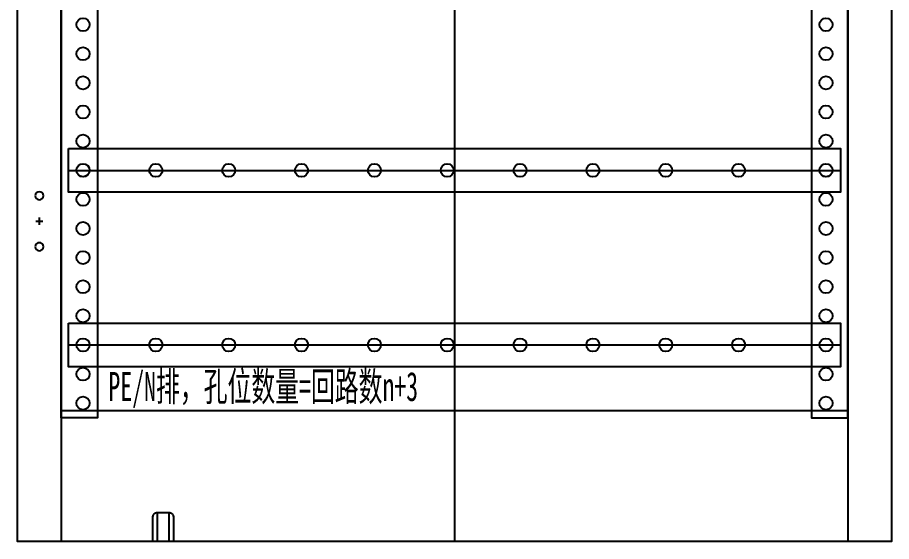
# Model space of a CAD drawing. Extents: x 978778 to 979378, y 79945 to 81548.
# Drawn here: x 978778 to 979378, y 79945 to 80305 of the extents above; entities that cross this region are included whole.
import ezdxf
from ezdxf.enums import TextEntityAlignment as Align

# ---------------------------------------------------------------- set-up
doc = ezdxf.new("R2010")
doc.units = 0
doc.header["$MEASUREMENT"] = 0
doc.linetypes.add('DASH', pattern=[0.35, 0.25, -0.1])
doc.linetypes.add('LYJS-XX', pattern=[0.35, 0.25, -0.1])
doc.layers.add('LY-JS-BJ', color=7, linetype='Continuous')
doc.styles.add('宋体', font='', dxfattribs={"width": 0.65})
doc.styles.get('宋体').set_extended_font_data('SimSun')

# ---------------------------------------------------------------- blocks, each defined once
blk = doc.blocks.new('*U1')
at = {"layer": 'LY-JS-BJ', "color": 0}
blk.add_circle((0, 0), 4.5, dxfattribs=at)
blk = doc.blocks.new('*U2')
at = {"layer": 'LY-JS-BJ', "color": 0, "linetype": 'ByBlock', "lineweight": -2, "transparency": 16777216}
for p in [(0, 0), (50, 0), (100, 0), (150, 0), (200, 0), (250, 0), (300, 0), (350, 0), (400, 0)]:
    blk.add_blockref('*U1', p, dxfattribs=at)
blk = doc.blocks.new('A$C7A207737')
at = {"layer": 'LY-JS-BJ', "color": 4, "linetype": 'LYJS-XX'}
for p, q in [((-10, 119.93), (520, 119.93)), ((-10, 0), (520, 0))]:
    blk.add_line(p, q, dxfattribs=at)
at = {"layer": 'LY-JS-BJ', "color": 0}
for points in [[(-10, 134.93), (520, 134.93), (520, 104.93), (-10, 104.93)], [(-10, 15), (520, 15), (520, -15), (-10, -15)]]:
    blk.add_lwpolyline(points, close=True, dxfattribs=at)
for centre in [(0, 119.93), (510, 119.93), (0, 0), (510, 0)]:
    blk.add_circle(centre, 4.5, dxfattribs=at)
for p in [(50, 119.93), (50, 0)]:
    blk.add_blockref('*U2', p, dxfattribs=at)
at = {"layer": 'LY-JS-BJ', "color": 4, "style": '宋体', "width": 0.6}
blk.add_text('PE/N排，孔位数量=回路数n+3', height=20, dxfattribs=at).set_placement((17.41, -28.5), align=Align.MIDDLE_LEFT)
blk = doc.blocks.new('A$C11EF57A1')
at = {"layer": 'LY-JS-BJ', "color": 0, "ltscale": 2}
for p, q in [((-4, 20), (-4, 0)), ((4, 20), (4, 0))]:
    blk.add_line(p, q, dxfattribs=at)
blk.add_lwpolyline([(-4, 20), (4, 20, -0.414214), (7, 17), (7, 0), (-7, 0), (-7, 17, -0.414214)], format="xyb", close=True, dxfattribs=at)
blk = doc.blocks.new('*U5')
at = {"layer": 'LY-JS-BJ', "color": 6}
blk.add_circle((0, 0), 4.5, dxfattribs=at)
blk = doc.blocks.new('*U6')
at = {"layer": 'LY-JS-BJ', "color": 0, "linetype": 'ByBlock', "lineweight": -2, "transparency": 16777216}
for p in [(0, -1120), (0, -1140), (0, -1160), (0, -1180), (0, -1200), (0, -1220), (0, -1240), (0, -1260), (0, -1280), (0, -1300), (0, -1320), (0, -1340), (0, -1360), (0, -1380)]:
    blk.add_blockref('*U5', p, dxfattribs=at)
blk = doc.blocks.new('*U7')
at = {"layer": 'LY-JS-BJ', "color": 6}
blk.add_circle((0, 0), 4.5, dxfattribs=at)
blk = doc.blocks.new('*U8')
at = {"layer": 'LY-JS-BJ', "color": 0, "linetype": 'ByBlock', "lineweight": -2, "transparency": 16777216}
for p in [(0, -1120), (0, -1140), (0, -1160), (0, -1180), (0, -1200), (0, -1220), (0, -1240), (0, -1260), (0, -1280), (0, -1300), (0, -1320), (0, -1340), (0, -1360), (0, -1380)]:
    blk.add_blockref('*U7', p, dxfattribs=at)
blk = doc.blocks.new('A$C17FD2090')
at = {"layer": 'LY-JS-BJ', "color": 0, "ltscale": 2}
for p, q in [((-2.5, 0), (2.5, 0)), ((0, 2.5), (0, -2.5))]:
    blk.add_line(p, q, dxfattribs=at)
at = {"layer": 'LY-JS-BJ', "color": 0, "linetype": 'Continuous', "lineweight": 25}
for centre in [(0, 17.5), (0, -17.5)]:
    blk.add_circle(centre, 2.75, dxfattribs=at)

msp = doc.modelspace()

# ---------------------------------------------------------------- linework, layer by layer
at = {"layer": 'LY-JS-BJ', "color": 4, "linetype": 'DASH', "lineweight": -3}
msp.add_line((979077.9, 81544.92), (979077.9, 79944.92), dxfattribs=at)
at = {"layer": 'LY-JS-BJ', "lineweight": -3}
for p, q in [((978807.9, 81488.92), (978807.9, 79944.92)), ((979347.9, 81488.92), (979347.9, 79944.92)), ((978807.9, 80034.92), (979347.9, 80034.92))]:
    msp.add_line(p, q, dxfattribs=at)
msp.add_lwpolyline([(978777.9, 81544.92), (979377.9, 81544.92), (979377.9, 79944.92), (978777.9, 79944.92)], close=True, dxfattribs=at)
at = {"layer": 'LY-JS-BJ', "color": 4, "lineweight": -3}
for points in [[(978832.9, 81429.92), (978832.9, 80029.92), (978807.9, 80029.92), (978807.9, 81429.92)], [(979322.9, 81429.92), (979322.9, 80029.92), (979347.9, 80029.92), (979347.9, 81429.92)]]:
    msp.add_lwpolyline(points, close=True, dxfattribs=at)

# ---------------------------------------------------------------- block references
at = {"layer": 'LY-JS-BJ', "lineweight": -3}
for name, p in [('*U8', (978822.9, 81419.92)), ('*U6', (979332.9, 81419.92))]:
    msp.add_blockref(name, p, dxfattribs=at)
at = {"layer": 'LY-JS-BJ', "color": 0, "lineweight": -3}
msp.add_blockref('A$C7A207737', (978822.9, 80079.92), dxfattribs=at)
at = {"layer": 'LY-JS-BJ', "color": 0, "lineweight": -3, "ltscale": 2, "xscale": -1, "rotation": 180}
msp.add_blockref('A$C17FD2090', (978792.9, 80164.92), dxfattribs=at)
at = {"layer": 'LY-JS-BJ', "color": 0, "lineweight": -3, "ltscale": 2}
msp.add_blockref('A$C11EF57A1', (978877.9, 79944.92), dxfattribs=at)

doc.saveas('drawing.dxf')
